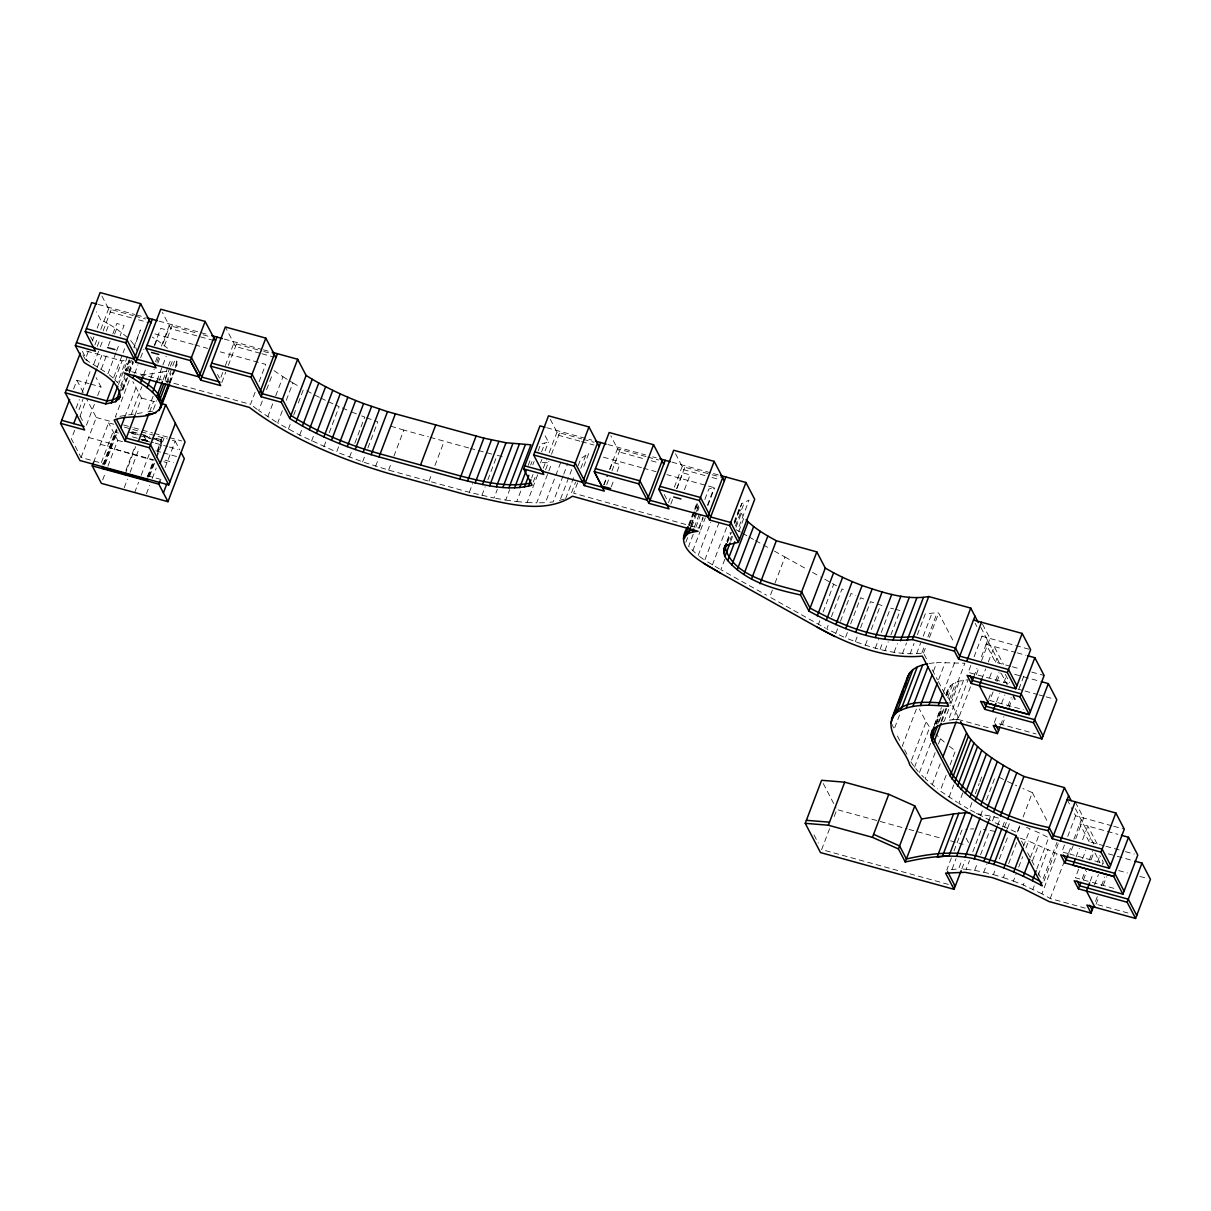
<?xml version="1.0" encoding="UTF-8"?>
<svg xmlns="http://www.w3.org/2000/svg" width="1211" height="1211" viewBox="0 0 1211 1211"><rect width="100%" height="100%" fill="white"/><g stroke="black" fill="none" stroke-linecap="round" stroke-linejoin="round"><path stroke-width="0.75" stroke-dasharray="5 3.75" d="M170.357 382.267L176.957 364.874L176.201 359.137M734.699 523.561L741.692 503.685L749.079 500.113L737.847 529.676M963.547 680.234L948.349 720.242L952.981 719.697L968.179 679.689L959.46 681.097L952.981 683.655L948.909 687.333L947.32 692.011L948.274 697.581L959.823 720.045M1010.564 666.322L995.442 662.175L986.117 644.297L987.601 640.377L980.259 659.798M73.599 389.003L76.898 380.299L88.933 383.615M115.908 352.779L107.976 373.654L85.27 359.455L88.57 350.766M92.536 340.321L93.868 336.84M97.168 328.151L100.468 319.447L96.486 311.802M94.897 344.938L97.516 338.066M100.77 329.468L108.612 308.835L133.271 315.617M97.243 346.437L99.847 339.564M103.117 330.966L111.775 308.154M76.081 408.349L79.396 399.645M82.03 392.682L91.279 368.341M93.762 364.133L99.711 348.48M100.362 346.74L103.011 339.776M106.311 331.087L108.96 324.124L100.468 319.447M79.033 409.712L82.999 399.267M97.213 367.493L101.83 355.307M74.704 430.208L71.404 438.912L81.092 457.501L103.298 463.601M79.987 416.296L85.936 400.644M108.294 345.862L110.246 340.7M112.865 333.812L116.801 323.473L124.067 325.471L120.146 335.81M101.376 368.901L106.674 354.974M114.591 334.1L116.574 328.892L108.96 324.124M86.45 425.197L94.367 404.323M97.682 395.619L100.982 386.93L96.138 377.635M116.559 351.039L119.208 344.075M81.092 457.501L96.29 417.492L86.602 398.903M127.443 356.624L117.528 382.706L113.395 378.286L124.627 348.707M114.818 380.012L122.084 360.878L126.307 360.288M118.466 384.447L127.715 360.091M129.501 360.091L125.535 370.536L129.183 359.485M133.816 347.3L140.415 329.907L134.133 347.92M125.581 372.912L120.283 386.824L121.615 390.563M126.232 371.171L130.198 360.742M120.858 388.186L124.824 377.756M127.458 370.793L131.424 360.363M93.55 462.405L108.581 422.821L113.834 424.259M122.281 388.822L126.247 378.377M128.896 371.414L132.847 360.984M122.553 389.564L126.504 379.119M129.153 372.171L133.119 361.726M122.811 390.336L128.76 374.668M129.426 372.927L133.392 362.498M129.183 380.511L115.317 417.038L145.381 412.24M134.693 373.472L137.993 364.768M140.643 357.805L143.942 349.116M101.376 462.557L113.153 431.57L118.406 433.023M102.768 464.979L116.392 429.118M103.768 464.116L116.771 429.875M104.191 464.903L117.195 430.677M105.221 463.934L117.528 431.54M124.763 417.114L135.995 387.55M102.678 479.919L105.296 473.047M107.915 466.159L117.724 440.335L108.581 422.821M154.206 345.559L160.745 328.332L168.011 330.331L162.123 345.846M143.64 374.744L146.274 367.796M154.872 345.18L156.855 339.958L152.283 337.097M131.227 414.495L141.808 386.672M134.875 415.464L141.475 398.056L132.862 381.541M155.523 361.605L157.491 356.443M161.411 346.134L169.237 325.502L196 332.858M150.891 377.756L154.191 369.067M156.84 362.104L159.474 355.141M157.869 363.118L160.473 356.231M164.393 345.922L172.416 324.82M156.961 380.663L162.259 366.736M162.91 364.995L166.225 356.306M153.101 396.3L147.152 411.952L152.798 411.165M159.05 380.648L162.35 371.944L167.996 371.156L164.681 379.86M125.974 470.216L135.254 445.754M125.142 474.273L135.677 446.556M149.619 411.831L153.585 401.386M163.091 379.86L167.708 367.69M168.374 365.949L171.008 358.986M153.449 409.424L156.764 400.735M124.218 487.745L127.488 479.147M130.107 472.26L139.265 448.161M165.12 380.178L169.752 368.008M170.418 366.267L173.052 359.304M166.512 382.252L175.762 357.896M167.073 383.615L171.039 373.17M169.162 382.494L177.094 361.62M169.419 383.236L173.385 372.806M134.663 492.529L138.599 482.19M141.203 475.302L149.71 452.929M147.167 477.179L152.828 462.284M157.4 450.28L162.895 435.793M148.166 476.317L153.736 461.648M157.46 451.87L161.79 440.456L152.283 437.837M148.59 477.104L154.16 462.435M157.248 454.292L162.213 441.243L143.186 436.021M149.619 476.15L154.645 462.905M156.567 457.834L164.075 438.079M146.425 493.861L149.695 485.248M152.314 478.36L156.234 468.036M165.12 467.613L175.186 441.122L168.844 439.381M222.733 372.488L220.114 379.361L217.571 374.471M225.352 365.616L233.829 343.258L261.985 351.008M221.81 382.585L225.715 372.277M228.334 365.404L237.008 342.577M255.127 392.182L250.51 404.368L125.217 369.915M259.093 381.753L265.709 364.36L220.311 351.871M276.29 422.049L258.685 410.529L262.651 400.084M266.617 389.654L271.9 375.728M267.782 416.735L273.065 402.824M275.714 395.861L282.98 376.727L273.883 370.521M282.33 410.756L277.713 422.942L299.707 435.127L335.038 451.37M286.296 400.326L292.911 382.933L288.657 380.269M288.385 429.088L290.368 423.865M293.667 415.176L295.651 409.954M298.3 402.991L303.583 389.079M299.707 435.127L302.356 428.164M311.59 441.001L313.573 435.778M323.927 446.647L326.576 439.699M329.225 432.736L339.125 406.639L334.508 404.519M338.596 446.829L336.628 452.051L362.589 461.86L388.625 470.095L469.353 492.302L494.058 498.009L497.358 489.305M349.54 457.137L351.523 451.915M354.838 443.211L364.738 417.114L358.274 414.586M362.589 461.86L365.238 454.897M367.887 447.949L377.787 421.852L366.373 417.719M375.652 466.205L377.635 460.982M388.625 470.095L391.259 463.147M393.908 456.184L403.823 430.087L428.391 436.838M428.982 481.191L431.631 474.243M434.931 465.539L444.18 441.182M469.353 492.302L472.653 483.598M481.902 495.405L485.202 486.716M487.851 479.753L497.1 455.397L505.789 457.258M495.723 498.296L505.714 500.067L509.68 489.622M528.163 465.448L530.796 458.485M505.714 500.067L516.779 501.581L520.745 491.136M530.645 465.039L531.977 461.573M532.81 464.918L534.142 461.436M538.108 450.992L540.742 444.043L548.447 442.076L544.208 433.977M531.659 477.997L532.976 474.515M541.574 451.9L544.874 443.211M533.234 482.099L535.883 475.136M540.515 462.965L541.832 459.484M545.132 450.78L548.447 442.076M516.779 501.581L527.133 502.52L537.714 474.682M543.285 468.203L546.555 459.62M549.158 452.732L556.999 432.115L581.628 438.882M545.616 469.717L548.886 461.119M551.505 454.246L560.163 431.419M527.133 502.52L536.715 502.883L551.913 462.874M560.632 462.663L545.434 502.671L536.715 502.883M563.115 475.802L553.2 501.899L546.978 502.52M563.766 474.061L567.732 463.616M560.617 498.796L572.515 467.491M565.658 498.629L573.575 477.755M578.207 465.569L580.856 458.621L588.834 453.186L582.9 468.854M571.547 492.695L575.513 482.25M580.796 468.339L585.428 456.169M577.602 482.765L573.636 493.195L699.247 528.253L703.213 517.824M603.759 484.839L607.014 476.241M609.633 469.368L617.474 448.736L610.828 435.748M604.017 484.794L607.301 476.18M609.92 469.293L612.524 462.405L619.805 464.403L616.535 473.017M606.741 484.627L609.36 477.74M611.964 470.867L620.637 448.055M611.298 486.792L613.916 479.904M668.472 502.626L671.091 495.753M674.345 487.155L682.187 466.523L710.357 474.273M670.818 504.139L672.771 498.977M676.692 488.669L685.35 465.841M676.934 488.381L682.822 472.88L690.103 474.879L684.215 490.379M688.605 524.893L697.188 502.277M688.877 525.665L694.16 511.753M694.811 510.013L697.46 503.049M689.801 524.666L697.733 503.791M691.118 524.802L698.384 505.653M691.224 525.302L695.841 513.116M696.507 511.375L698.49 506.153M685.835 542.316L687.818 537.094M691.784 526.664L697.067 512.737M697.733 510.997L699.05 507.515M694.266 527.315L699.549 513.388M704.847 499.477L708.813 489.032L714.127 487.639L666.913 474.651M693.222 534.263L688.605 546.433L696.809 554.335M695.871 527.3L701.154 513.388M698.929 527.648L702.895 517.203M707.512 505.032L714.127 487.639M707.83 505.638L714.445 488.245M692.737 550.854L700.003 531.72M700.669 529.979L705.286 517.808M698.157 555.501L710.721 522.441M719.44 568.913L704.741 560.254L719.289 521.971M712.371 565.007L727.569 524.999M726.888 541.196L730.203 532.492M734.169 522.047L740.103 506.395M727.16 541.953L730.46 533.264M734.426 522.819L741.692 503.685M727.417 542.695L731.383 532.265M730.172 539.849L731.489 536.367M735.455 525.922L744.704 501.581M730.733 541.211L732.716 535.989M736.016 527.285L741.314 513.373L739.982 509.649M724.829 559.255L720.863 569.685L766.487 595.191M738.786 531.417L744.069 517.491L741.314 513.373M772.391 590.06L769.742 597.008L825.418 628.146M775.025 583.096L784.94 556.999L771.907 549.718M818.5 624.225L819.817 620.759M823.117 612.055L833.698 584.217L820.695 576.966M828.127 625.451L826.795 628.933L843.81 637.047M831.427 616.762L841.993 588.924L846.519 591.195M835.832 633.474L837.815 628.252M840.449 621.304L851.03 593.466L855.814 595.6M847.382 632.536L845.399 637.758C870.013 647.658 896.867 656.195 923.493 653.092L926.975 659.783M850.682 623.832L860.597 597.75L865.562 599.702M855.314 641.679L857.297 636.456M860.597 627.767L870.512 601.67L883.863 606.151M865.35 645.175L867.984 638.212M871.284 629.508L880.548 605.152M875.296 648.142L878.596 639.453M881.23 632.49L890.494 608.134L893.703 608.936M880.109 649.353L882.758 642.39M884.938 650.549L888.238 641.86M890.887 634.897L900.136 610.541L895.307 609.345M894.081 652.335L897.381 643.646M829.58 828.702L821.648 849.577L953.405 885.786M834.212 816.517L836.862 809.553L907.236 828.914M902.528 653.456L906.479 643.026M910.082 653.895L914.048 643.45M917.363 634.761L925.28 613.886L937.163 612.66L938.692 613.084L954.389 643.192M916.621 653.622L920.587 643.192M923.221 636.229L931.819 613.614M921.965 652.684L924.614 645.72M927.914 637.016L937.163 612.66M894.687 727.796L900.636 712.144M923.493 653.092L926.143 646.144M929.442 637.44L938.692 613.084M916.333 709.162L902.452 745.704L907.508 755.392M933.469 671.242L936.769 662.538L964.864 663.25L949.666 703.258M938.661 679.598L945.276 662.205M911.55 760.114L926.082 721.847L919.331 708.919M914.532 767.244L929.73 727.236L926.082 721.847M943.43 692.011L954.662 662.432M934.574 724.345L940.523 708.692M945.821 694.766L947.804 689.559M934.362 725.601L941.371 707.663M946.003 695.492L948.909 687.333M936.103 723.633L942.052 707.981M946.669 695.81L950.635 685.365M936.254 724.269L942.188 708.617M937.783 723.678L943.732 708.011M947.698 697.581L952.981 683.655M930.578 743.312L919.346 772.89L924.069 777.568M939.025 721.938L944.308 708.011M946.018 708.329L940.735 722.24L944.262 721.105L950.211 705.438M949.333 699.625L955.933 682.232M941.764 721.529L948.38 704.136M950.877 703.712L959.46 681.097M935.164 752.652L925.249 778.749L937.526 788.876M938.464 743.963L940.447 738.74L935.725 734.048M970.828 665.49L968.21 672.362L1009.853 683.806M974.098 656.892L983.408 632.354M932.228 784.773L940.16 763.899M956.811 720.288L958.128 716.821M973.72 676.979L976.989 668.381M952.981 719.697L958.098 719.44L970.662 686.38M976.263 674.572L978.882 667.7M981.5 660.828L989.977 638.469L981.515 622.257M981.773 679.189L985.693 668.881M988.312 662.008L994.186 646.538L1003.495 664.385M946.139 775.267L940.19 790.919L957.432 802.454M950.105 764.822L955.388 750.911L947.426 744.765M989.569 677.645L992.187 670.773M995.442 662.175L996.925 658.269M949.076 797.126L953.708 784.94M988.524 699.413L991.143 692.525M995.699 680.491L998.969 671.908M993.05 691.89L989.781 700.488L1023.34 709.661M996.971 681.581L1000.241 672.983M996.577 701.623L999.847 693.025M1003.768 682.716L1006.371 675.844M962.79 792.902L958.824 803.332L967.831 808.615M994.367 722.483L996.971 715.61M1001.542 703.576L1004.812 694.978M1000.558 725.344L1003.874 716.655M1007.824 706.21L1011.14 697.521M971.979 802.545L969.345 809.493L990.613 820.634M975.294 793.841L979.26 783.411M979.911 781.67L982.56 774.707M951.377 857.888L946.745 870.073L958.628 868.862L961.928 860.158M954.011 850.939L961.943 830.065L967.301 829.111M1002.42 724.693L1005.024 717.82M1008.945 707.512L1012.214 698.914M1018.89 689.044L1024.128 675.269M952.103 869.12L956.069 858.69M980.532 815.563L982.515 810.341M986.481 799.911L995.73 775.555M961.822 868.892L965.122 860.188M963.169 869.12L966.196 869.286L969.496 860.597M972.796 851.893L981.394 829.278L986.45 829.959M988.585 821.27L990.568 816.063L998.606 818.061M994.276 816.259L992.293 821.482L1017.164 832.653L1019.798 825.69M966.196 869.286L974.628 870.406L977.277 863.458M980.577 854.754L989.826 830.398L997.153 831.821M997.561 825.418L1000.21 818.469M974.628 870.406L983.771 872.192L987.086 863.488M1002.541 826.916L1005.175 819.953M1004.54 827.189L1006.523 821.966M1007.507 828.4L1009.49 823.177M983.771 872.192L993.429 874.599L996.063 867.636M999.378 858.947L1008.627 834.591M1023.113 816.986L1032.362 792.63L1022.901 788.543M1017.543 831.896L1020.192 824.933M993.429 874.599L1003.374 877.581L1005.357 872.359M1008.657 863.67L1018.572 837.573M1023.492 846.262L1030.092 828.854L1023.492 826.25M1003.374 877.581L1013.395 881.063L1016.044 874.115M1018.693 867.152L1022.659 856.722M1025.959 848.018L1028.593 841.055L1057.112 853.8L1041.914 893.809L1050.209 898.517L1085.223 908.144M1030.41 857.494L1039.674 833.138L1031.696 829.565M1041.914 893.809L1023.31 884.999L1024.627 881.517M1032.559 860.643L1038.508 844.99M1036.813 868.983L1048.696 837.679L1039.674 833.138M1032.877 889.268L1034.209 885.801M1038.175 875.356L1048.075 849.259M1043.125 878.914L1057.006 842.387M1043.988 881.078L1058.535 842.795M1064.484 845.006L1061.865 851.878L1068.314 853.649M1067.739 836.407L1077.063 811.87M1050.209 898.517L1064.757 860.249M1068.662 853.013L1071.266 846.141M1073.885 839.268L1081.241 819.877M1073.188 845.505L1069.918 854.103L1103.509 863.337M1075.807 838.633L1083.633 818L1075.186 801.803M1076.064 856.949L1079.319 848.351M1082.589 839.768L1087.811 826.008L1117.889 834.334M1078.623 869.15L1075.353 877.748L1090.49 881.911M1082.543 858.841L1085.813 850.243M1104.205 845.808L1089.067 841.645L1090.566 837.74M1082.18 878.929L1085.45 870.331M1089.355 860.022L1092.625 851.424M1083.421 879.958L1086.676 871.36M1091.247 859.341L1093.866 852.453M1090.233 881.154L1092.837 874.266M1097.408 862.232L1100.027 855.36M1094.547 884.832L1098.468 874.524M1102.237 864.624L1103.221 862.02L1099.845 855.526M1095.531 901.362L1097.514 896.155M1101.465 885.71L1104.78 877.021M1096.076 904.239L1098.695 897.366M1103.266 885.332L1106.521 876.734M175.368 367.584L176.957 364.874M564.235 499.099L556.576 501.218M141.127 375.334L162.35 371.944M929.231 663.461L936.769 662.538M970.556 828.975L973.826 828.854M542.331 462.511L550.324 462.814M976.354 813.61L990.568 816.063M491.727 454.064L470.504 448.418M1012.335 666.807L1019.39 668.729M1031.757 672.105L1044.124 675.496M98.394 304.476L134.678 314.451M136.434 314.921L145.229 317.343M158.989 321.127L208.08 334.63M224.277 339.08L261.637 349.343M263.392 349.828L268.675 351.281M546.706 427.725L591.831 440.123M607.907 444.543L645.599 454.912M652.744 456.88L656.301 457.849M671.938 462.148L711.765 473.107M713.536 473.592L718.804 475.045M135.026 316.101L145.592 319.008M203.13 334.826L210.26 336.779M263.741 351.493L274.307 354.384M583.384 439.366L593.95 442.272M646.008 456.577L617.474 448.736L619.154 451.96L644.116 458.833M647.794 457.077L658.496 460.013M712.129 474.757L722.679 477.664M131.424 317.872L110.292 312.06L101.815 295.817M138.463 319.81L149.029 322.716M213.726 340.503L170.918 328.726L162.441 312.483M260.153 353.264L235.524 346.497L225.337 326.985M261.909 353.748L274.216 357.124M579.797 441.137L558.68 435.339L550.203 419.082M581.552 441.621L593.874 445.012M651.261 460.785L658.39 462.753M704.999 475.56L683.867 469.747L675.39 453.504M712.038 477.497L719.092 479.435M154.947 333.903L193.079 344.378M194.895 344.878L207.611 348.374M603.366 457.183L641.497 467.673M643.313 468.173L656.029 471.654M430.147 437.322L468.748 447.949M86.647 351.129L122.084 360.878M90.658 384.084L100.982 386.93M141.475 398.056L157.052 402.34M981.924 636.259L1030.637 649.656M986.132 644.328L1015.393 652.366M1017.164 652.85L1026.005 655.287M96.29 417.492L111.669 421.716M123.613 425L132.15 427.347M133.861 427.816L140.688 429.693M142.398 430.162L152.647 432.978M154.357 433.447L168.011 437.201M169.722 437.671L181.68 440.955M124.355 427.15L167.254 438.942M132.377 431.737L139.204 433.614M140.915 434.083L149.453 436.429M156.28 438.306L161.411 439.714L162.592 441.985L130.152 433.069M1014.742 674.345L1021.827 676.283M1023.583 676.767L1039.492 681.142M131.06 432.009L139.628 434.416M143.004 435.294L150.694 437.398M128.911 432.085L138.417 434.704M142.883 439.411L149.589 441.243M142.807 439.593L149.528 441.44M132.423 436.868L141.187 439.29M142.943 439.76L153.464 442.651M155.205 443.135L167.481 446.511M169.237 446.995L178.002 449.402M141.626 439.744L144.987 440.668M146.667 441.137L150.013 442.06M141.551 439.941L148.257 441.788M117.724 440.335L124.733 442.257M155.78 450.795L162.123 452.536M163.288 452.853L177.487 456.759M1017.906 689.089L1023.204 690.542M1024.975 691.027L1037.343 694.433M1039.114 694.917L1044.412 696.37M1046.183 696.87L1053.252 698.808M88.691 437.489L110.897 443.604M164.968 460.135L173.506 462.481M100.407 444.331L111.503 447.389L110.322 445.103M163.833 461.769L167.012 462.647M154.357 460.013L109.959 447.813L153.07 460.331M147.697 475.802L161.956 479.738M999.196 723.815L1036.01 733.927M958.098 719.44L991.537 728.628M1111.925 825.781L1075.58 815.79L1071.357 807.692M1113.681 826.265L1124.292 829.172M1105.961 846.292L1123.641 851.151M1125.413 851.636L1134.253 854.073M1108.398 853.861L1115.467 855.814M1117.238 856.298L1133.148 860.673M1118.631 870.573L1127.471 872.995M1139.839 876.401L1146.908 878.338M909.037 829.414L941.522 838.345M950.559 840.812L963.184 844.294M1092.261 882.395L1116.996 889.192M1097.847 904.723L1131.437 913.957M390.85 426.181L403.823 430.087M1020.237 838.148L1028.593 841.055M351.826 412.043L356.67 413.95M1013.395 881.063L1023.31 884.999M342.304 407.986L350.236 411.362M328.332 401.689L332.964 403.808M1007.491 781.473L1016.68 785.757M314.905 395.119L319.371 397.314M320.854 398.056L326.788 400.992M999.09 777.25L1004.131 779.778M306.822 390.805L311.666 393.393M736.061 529.676L740.95 532.401M742.57 533.324L747.459 536.049M749.094 536.957L753.984 539.697M755.603 540.606L770.272 548.81M784.94 556.999L806.072 568.792M812.566 572.425L819.075 576.058M833.698 584.217L836.468 585.791M292.911 382.933L299.011 386.445M282.98 376.727L287.234 379.391M699.474 556.439L704.741 560.254M156.855 339.958L167.512 348.193M116.574 328.892L128.593 338.278M253.235 406.412L258.685 410.529M109.323 374.804L113.395 378.286M940.447 738.74L946.033 743.554M130.652 340.488L135.496 346.815L136.813 350.539M915.743 768.652L918.135 771.468M910.884 761.855L913.624 765.897M1097.121 843.87L1087.811 826.008L1079.758 823.798L1089.067 841.645M980.88 627.48L1000.271 664.672M1005.342 674.376L1009.565 682.474M1075.383 808.63L1093.927 844.188M975.158 623.287L976.853 626.526M1001.315 673.422L1007.234 684.76M1067.133 799.578L1070.509 806.057M1094.971 852.953L1100.042 862.686M1032.362 792.63L1048.06 822.738M932.213 669.819L937.45 679.855M938.328 681.521L945.307 694.902M1021.524 841.009L1024.143 846.02M1027.624 852.711L1034.603 866.092M1038.099 872.783L1040.718 877.793M966.181 838.163L968.709 843.038M897.396 736L899.924 740.844M823.283 783.547L835.999 807.934M664.233 494.482L666.777 499.371M814.019 834.939L818.258 843.068M175.186 441.122L179.743 449.886M144.17 436.354L146.455 440.728M90.658 336.794L93.202 341.684M82.393 351.296L87.237 360.59M82.878 354.868L85.27 359.455M132.166 453.913L132.574 454.7M76.898 380.299L83.362 392.697M80.123 416.1L84.165 423.835M892.34 724.693L893.461 727.917"/><path stroke-width="1.5" d="M162.229 403.763L165.695 404.716L185.086 441.894L168.738 484.93L149.347 447.752L125.127 441.092L114.167 420.066C128.169 413.965 150.24 420.989 160.609 407.91L160.745 404.656L168.496 384.235M687.939 526.634C671.666 549.552 704.802 563.221 719.712 572.712L817.349 627.253C849.093 644.827 885.619 659.541 922.343 656.12L948.516 706.285C931.274 705.15 911.974 703.031 896.594 712.583C879.761 728.174 905.813 749.609 909.733 764.883C935.437 800.017 977.565 818.091 1016.014 835.666L1042.187 885.831C1023.673 875.886 1004.297 866.955 983.862 861.505C958.204 852.68 931.123 856.132 905.253 862.005L898.441 848.956L872.435 837.346L828.354 825.221L805.239 823.329L821.588 780.293L844.703 782.185L888.783 794.31L914.789 805.92L921.601 818.969L905.253 862.005M684.503 538.592L684.639 535.338L686.228 532.628L693.615 529.04L692.465 532.068L688.09 533.536L683.488 538.365M973.462 620.047L1022.175 633.444L1030.637 649.656L1015.772 688.771L1007.325 672.559L958.612 659.162L954.404 651.124L912.398 639.575C876.068 643.828 840.267 628.009 808.933 611.131L800.471 594.919C774.147 589.182 746.082 581.734 727.72 560.526C723.255 555.94 722.21 548.75 726.494 543.694L723.754 549.431M724.905 546.403C732.019 577.435 777.053 584.519 801.621 591.891L810.083 608.104C841.418 624.982 877.218 640.801 913.548 636.547L955.555 648.097L959.748 656.15L1008.475 669.532L1016.922 685.744M892.129 718.895C899.849 697.581 929.972 702.743 947.956 703.122M907.084 680.234C907.66 669.925 918.786 665.323 927.596 663.825M1067.133 799.578L1115.846 812.975L1124.292 829.172L1109.427 868.302L1100.981 852.105L1052.268 838.708L1048.045 830.625C1011.851 823.102 972.145 807.676 950.211 776.009L931.925 740.617L930.971 735.047L932.591 729.567L933.075 737.59L951.362 772.981C973.296 804.649 1013.001 820.074 1049.195 827.597L1053.419 835.681L1102.131 849.078L1110.578 865.275M80.259 353.218L65.243 392.773L105.735 403.914L115.741 401.658L120.343 396.83C118.663 378.952 97.364 371.111 84.119 362.483L75.354 345.665L91.688 302.629L96.713 304.006M75.354 345.665L95.427 351.19L85.254 331.678L100.119 292.562L140.612 303.689L150.8 323.201M168.738 484.93L79.941 460.528L60.55 423.335L69.632 399.448M73.735 423.623L77.05 414.934M86.632 395.316L96.547 369.234M215.513 340.987L205.143 321.43L160.745 309.229L145.88 348.344L156.068 367.856L135.935 362.316L125.762 342.819L140.612 303.689M105.735 403.914L114.152 381.753M111.367 403.127L117.815 386.173M115.741 401.658L120.192 389.927M181.272 452.808L184.314 458.636L167.966 501.672L101.376 483.371L92.233 465.857L93.55 462.405M118.754 399.539L119.904 396.512L112.517 400.099L106.886 400.886L66.393 389.76M149.104 319.976L134.254 359.092L93.747 347.966M135.935 362.316L152.283 319.28M160.745 404.656C156.386 392.016 143.398 385.189 132.877 378.226L134.027 375.198C144.518 382.721 161.305 390.139 161.759 404.883L160.17 407.592M120.797 427.559L124.763 417.114M140.506 382.994L142.974 376.485M125.127 441.092L134.875 415.464M147.091 387.747L150.225 379.497M152.51 392.379L156.961 380.663M138.387 441.394L148.953 413.572M156.643 396.814L162.425 381.601M158.036 398.873L163.803 383.66M159.413 400.932L165.846 383.978M159.019 410.62L168.768 384.977M160.609 407.91L169.691 384.008M149.347 447.752L165.695 404.716M205.143 321.43L190.278 360.56L200.648 380.118L220.659 385.613L210.487 366.116L225.337 326.985L265.814 338.111L275.987 357.608M160.185 463.313L175.398 423.305M154.387 364.632L198.967 376.893L213.832 337.763M167.966 501.672L158.838 484.158L160.14 480.722M200.648 380.118L216.996 337.082M163.394 492.922L166.664 484.309M545.026 427.256L539.985 425.878L523.636 468.914L532.098 485.127C508.242 491.848 483.098 484.778 459.741 479.117L379.013 456.925C347.739 448.221 317.297 435.793 289.762 418.491L281.3 402.294L261.122 396.739L250.949 377.226L265.814 338.111M259.442 393.514L274.307 354.384M261.122 396.739L277.47 353.703M281.3 402.294L297.649 359.258L272.187 352.25M289.762 418.491L306.111 375.455L297.649 359.258M295.893 422.291L312.241 379.255L306.111 375.455M302.417 426.045L318.765 383.009L312.241 379.255M309.274 429.754L325.623 386.718L318.765 383.009M316.449 433.371L332.798 390.336L325.623 386.718M323.882 436.899L340.23 393.863L332.798 390.336M331.511 440.289L347.86 397.253L340.23 393.863M339.322 443.544L355.671 400.508L347.86 397.253M347.239 446.617L363.588 403.581L387.505 411.649L483.87 438.14L505.986 442.742L530.933 444.815L514.584 487.851M355.217 449.523L371.565 406.487M363.194 452.218L379.543 409.182M371.156 454.685L387.505 411.649M379.013 456.925L395.361 413.89M420.535 464.994L435.733 424.985M459.741 479.117L476.09 436.081M467.522 481.176L483.87 438.14M475.121 482.992L491.469 439.941M482.508 484.521L498.856 441.485M489.638 485.778L505.986 442.742M496.434 486.731L512.783 443.695M502.898 487.412L519.247 444.376M508.953 487.776L525.302 444.74M519.746 487.609L526.179 470.67M523.636 468.914L543.815 474.455L533.642 454.958L548.507 415.827L588.97 426.953L599.142 446.465M524.393 487.079L528.844 475.348M528.526 486.247L530.993 479.738M663.734 464.222L653.562 444.709L609.163 432.509L594.298 471.639L604.289 491.091L584.292 485.581L574.105 466.084L588.97 426.953M597.462 443.241L582.597 482.356L542.134 471.23M584.292 485.581L600.626 442.545M724.375 480.888L714.187 461.376L673.694 450.25L658.829 489.38L669.002 508.877L648.884 503.337L638.697 483.84L653.562 444.709M662.054 460.997L647.189 500.113L602.609 487.866M648.884 503.337L665.233 460.301M685.078 535.656L688.211 527.406M725.344 546.721L728.356 544.617L738.362 542.346L729.597 525.529L709.51 520.019L699.337 500.506L714.187 461.376M688.09 533.536L690.558 527.027M722.679 477.664L707.83 516.779L667.322 505.653M709.51 520.019L725.858 476.983M729.597 525.529L745.946 482.493L720.575 475.529M723.633 552.685L726.767 544.435M724.965 556.409L730.082 542.952M727.72 560.526L734.82 541.847M738.362 542.346L754.71 499.31L745.946 482.493M731.853 564.962L748.201 521.926L746.143 519.701M737.287 569.594L753.62 526.558L748.201 521.926M743.872 574.347L760.22 531.311L753.62 526.558M751.486 579.115L767.835 536.064L760.22 531.311M759.978 583.778L776.327 540.742L767.835 536.064M800.471 594.919L816.819 551.883L776.327 540.742M808.933 611.131L825.281 568.095L816.819 551.883M817.243 615.839L833.592 572.803L825.281 568.095M826.265 620.38L842.614 577.344L833.592 572.803M835.847 624.649L852.196 581.613L842.614 577.344M845.747 628.585L862.096 585.549C883.349 592.663 906.1 600.459 928.746 596.539L970.753 608.089L978.337 622.621M855.783 632.066L872.132 589.03M865.729 635.048L882.077 592.012M875.371 637.455L891.72 594.419M884.514 639.241L900.863 596.206M892.961 640.362L909.31 597.326M828.354 825.221L844.703 782.185M900.53 640.786L916.878 597.75M907.054 640.528L923.403 597.492M912.398 639.575L928.746 596.539M891.478 719.243L907.826 676.207M893.446 715.671L909.794 672.635M890.736 723.27L891.886 720.242M892.537 718.501L896.503 708.072M898.486 702.849L903.118 690.679M904.435 687.197L906.418 681.975M896.594 712.583L912.943 669.547M900.908 710.009L917.257 666.973M906.358 707.966L922.706 664.93M912.882 706.497L927.898 666.928M920.421 705.574L932.137 674.724M872.435 837.346L888.783 794.31M928.928 705.241L937.344 683.08M954.404 651.124L970.753 608.089M938.313 705.468L942.779 693.752M958.612 659.162L974.961 616.127M930.971 735.047L934.105 726.797M931.138 737.726L934.922 727.75M931.925 740.617L937.708 725.419M933.348 743.69L941.114 723.27M966.666 661.388L981.515 622.257M898.441 848.956L914.789 805.92M942.93 756.83L956.145 722.028M1027.776 655.772L1034.845 657.709L1044.124 675.496L1029.259 714.611L1019.98 696.84L971.267 683.443L973.72 676.979M981.773 679.189L979.321 685.653L988.645 703.515L1029.259 714.611L980.577 701.305L984.755 709.313L1033.483 722.695L1041.929 738.907L1056.794 699.776L1048.332 683.579L1041.263 681.626M950.211 776.009L966.56 732.973L960.656 721.665M952.058 779.203L968.406 736.167L966.56 732.973M954.51 782.548L970.859 739.512L968.406 736.167M984.755 709.313L987.873 701.124M957.568 786.015L973.916 742.979L970.859 739.512M961.201 789.602L977.549 746.566L973.916 742.979M965.409 812.717L953.526 813.943L937.193 856.979L949.061 855.753L965.409 812.717L969.95 812.99M1007.325 672.559L1022.175 633.444M992.823 711.523L995.926 703.334M965.379 793.281L981.727 750.245L977.549 746.566M942.536 856.026L958.885 812.99M970.087 797.02L986.435 753.984L981.727 750.245M931.456 732.594C935.846 723.285 948.062 723.028 956.947 722.467L997.425 733.594L999.908 727.084M975.294 800.804L991.642 757.768L986.435 753.984M956.629 856.192L972.312 814.897M1019.98 696.84L1034.845 657.709M980.971 804.604L997.319 761.568L991.642 757.768M965.076 857.312L980.093 817.758M805.239 823.329L820.513 852.589L954.056 889.313L961.156 870.633M987.086 808.403L1003.435 765.367L997.319 761.568M974.219 859.099L988.585 821.27M993.58 812.157L1009.929 769.121L1003.435 765.367M1033.483 722.695L1048.332 683.579M1000.422 815.866L1016.771 772.83L1009.929 769.121M983.862 861.505L996.91 827.158M988.827 862.989L1001.875 828.657M1007.567 819.499L1023.916 776.463L1016.771 772.83M993.807 864.487L1006.856 830.14M1003.843 867.969L1016.226 835.378M1013.743 871.89L1022.826 847.988M1023.325 876.174L1029.759 859.235M1048.045 830.625L1064.393 787.589L1023.916 776.463M1032.347 880.715L1036.147 870.724M1052.268 838.708L1068.617 795.672M1040.658 885.423L1041.808 882.395M1060.321 840.918L1075.186 801.803M1121.431 835.302L1128.516 837.27L1137.78 855.042L1122.93 894.172L1113.651 876.386L1064.893 862.913L1068.011 854.739M1075.413 858.675L1072.991 865.214L1113.651 876.386L1128.516 837.27M1134.919 861.157L1141.988 863.095L1150.45 879.322L1135.585 918.438L1127.123 902.225L1078.411 888.829L1080.878 882.365M1100.981 852.105L1115.846 812.975M1089.582 882.864L1086.464 891.054L1094.926 907.266M954.056 889.313L945.594 873.101L965.046 872.314L992.278 877.627L1022.16 888.026L1049.059 901.544L1091.066 913.094L1093.548 906.585M1127.123 902.225L1141.988 863.095M146.001 414.979L156.007 412.724M529.676 483.219C506.667 487.67 483.159 481.736 460.891 476.09L380.163 453.898C348.889 445.194 318.448 432.766 290.912 415.464L282.451 399.267L262.272 393.711L252.1 374.214L211.622 363.088M921.601 818.969L953.526 813.943M692.465 532.068L698.096 531.281L572.485 496.222C541.756 516.264 501.309 501.445 468.203 495.314L387.475 473.123C338.535 458.5 290.292 438.443 249.36 407.396L124.067 372.943L132.877 378.226M806.39 820.301L829.505 822.193M147 317.827L157.309 320.673M211.653 335.614L222.461 338.58M595.358 441.092L606.09 444.043M659.874 458.833L670.258 461.694M86.405 328.65L126.898 339.791L137.085 359.289L155.538 364.375M147.031 345.332L191.429 357.533L201.798 377.09L219.993 382.086M534.793 451.93L575.255 463.056L585.428 482.553L601.806 487.064M595.449 468.612L639.847 480.812L650.035 500.325L668.487 505.396M659.98 486.353L700.488 497.479L710.66 516.991L730.748 522.501L739.512 539.334M85.254 331.678L125.762 342.819M145.88 348.344L190.278 360.56L198.967 376.893M210.487 366.116L250.949 377.226M533.642 454.958L574.105 466.084M638.697 483.84L594.298 471.639L602.806 487.912M658.829 489.38L699.337 500.506M151.587 352.462L158.853 354.46M673.664 496.994L680.945 498.993M107.628 347.587L114.909 349.585M603.366 486.519L610.647 488.517M76.49 342.637L94.912 347.708M524.787 465.887L543.285 470.973M61.7 420.323L84.059 426.469M60.55 423.335L84.634 429.966L65.243 392.773M1015.772 688.771L967.059 675.39L971.267 683.443M102.526 467.37L146.925 479.571M102.95 468.157L147.348 480.373M92.233 465.857L158.838 484.158M1041.929 738.907L993.217 725.51L997.425 733.594M1109.427 868.302L1060.715 854.905L1064.893 862.913M1122.93 894.172L1074.218 880.775L1078.411 888.829M1135.585 918.438L1086.872 905.056L1091.066 913.094M355.671 400.508L363.588 403.581M852.196 581.613L862.096 585.549M873.585 834.318L899.591 845.929L906.403 858.977C932.273 853.104 959.354 849.668 985.012 858.478C1004.313 863.943 1023.098 871.466 1040.416 881.608M817.349 627.253L834.682 636.502M703.606 563.266L719.712 572.712M1030.41 711.584L1021.13 693.812L972.418 680.415L969.89 675.587M1043.08 735.879L1034.618 719.682L985.905 706.285L983.408 701.472M1124.08 891.145L1114.801 873.358L1066.043 859.886L1063.546 855.087M1136.735 915.41L1128.274 899.198L1079.561 885.801L1077.048 880.972M1064.393 787.589L1071.145 800.532M1013.456 696.461L1014.969 699.383M995.215 724.102L998.575 730.566M1089.703 905.238L1092.216 910.067M947.592 871.693L955.207 886.285M169.888 481.917L150.497 444.725L126.277 438.064L116.877 420.05M146.546 478.829L147.727 481.115M135.829 476.529L136.253 477.316M124.339 472.729L125.535 475.015M113.637 470.428L114.046 471.215M102.148 466.629L103.329 468.899"/></g></svg>
